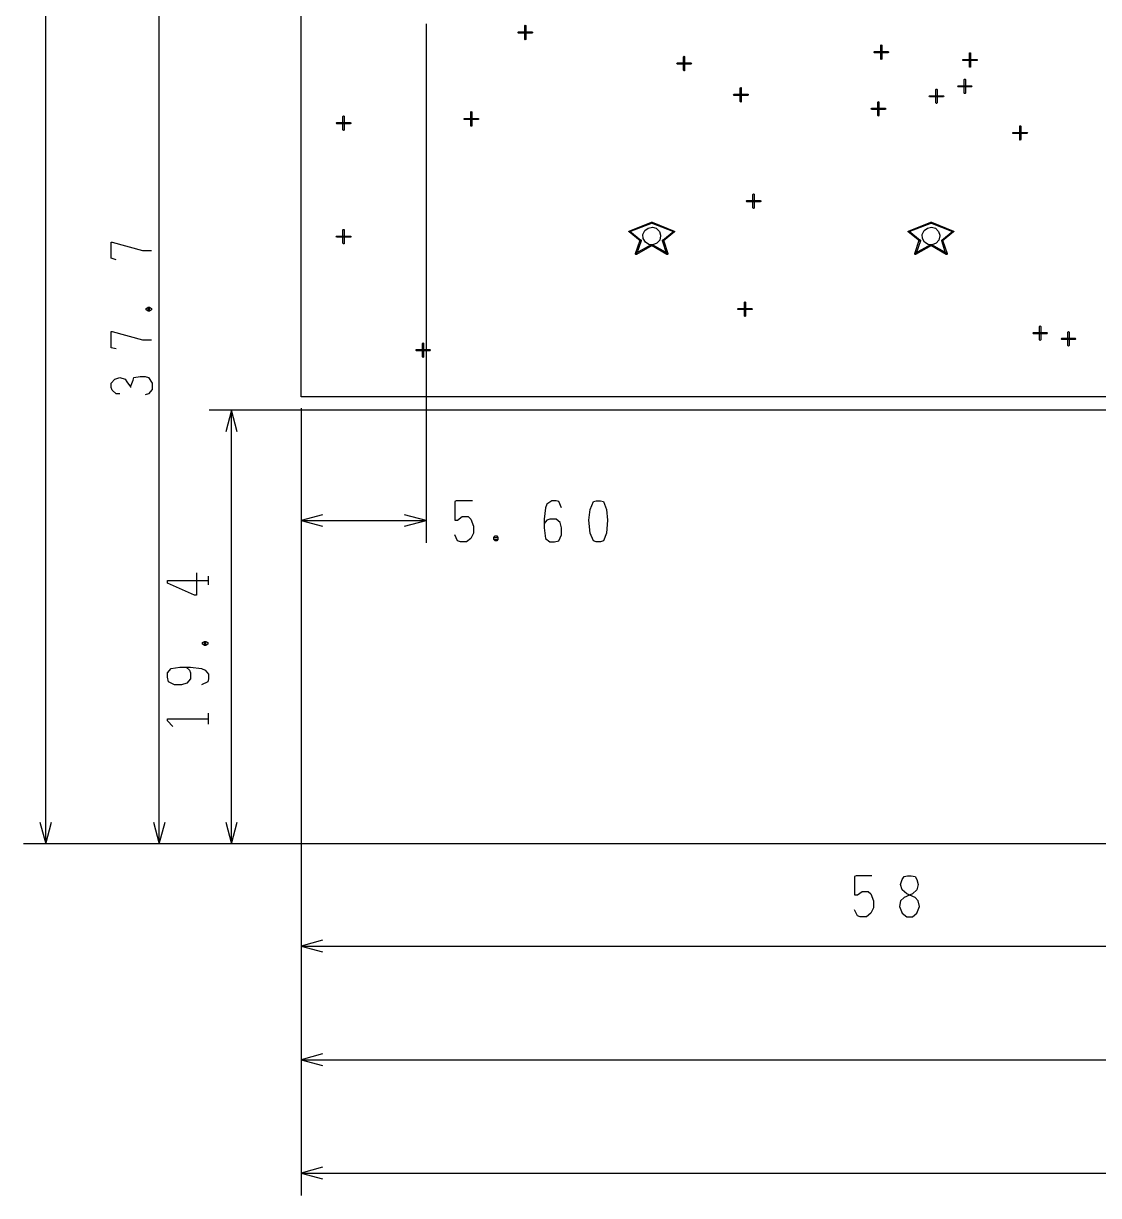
# Model space of a CAD drawing. Header units: millimetres. Extents: x 0 to 1189, y 35 to 806.
# Drawn here: x 448.5 to 536.8, y 367 to 463.2 of the extents above; entities that cross this region are included whole.
import ezdxf

# ---------------------------------------------------------------- set-up
doc = ezdxf.new("R2010")
doc.units = ezdxf.units.MM
doc.layers.add('Pen 1', color=7, linetype='Continuous')

msp = doc.modelspace()

# ---------------------------------------------------------------- linework, layer by layer
at = {"layer": 'Pen 1', "color": 7, "lineweight": 30}
for p, q in [((450.35, 395.9), (450.35, 555.775)), ((459.675, 395.9), (459.675, 465.025)), ((481.575, 463.175), (481.575, 420.6)), ((458.875, 439.6), (458.875, 439.925)), ((643.675, 431.475), (463.775, 431.475)), ((465.6, 395.9), (465.6, 431.475)), ((471.325, 431.65), (471.325, 385.675)), ((471.325, 431.65), (471.325, 376.35)), ((471.325, 431.65), (471.325, 367.025)), ((471.325, 431.65), (471.325, 420.6)), ((471.325, 422.425), (481.575, 422.425)), ((487.15, 420.875), (487.475, 420.875)), ((463.725, 417.15), (463.725, 417.85)), ((463.5, 412.175), (463.5, 412.5)), ((463.725, 405.7), (463.725, 406.6)), ((576.75, 395.9), (448.525, 395.9)), ((576.75, 395.9), (457.825, 395.9)), ((576.75, 395.9), (463.775, 395.9)), ((471.325, 387.5), (577.65, 387.5)), ((471.325, 378.175), (645.5, 378.175)), ((471.325, 368.875), (756.45, 368.875))]:
    msp.add_line(p, q, dxfattribs=at)
for points in [[(577.65, 395.9), (577.65, 432.575), (471.325, 432.575), (471.325, 617.75), (819.7, 617.75), (819.7, 432.575), (756.45, 432.575), (756.45, 395.9), (577.65, 395.9)], [(489.675, 463.025), (489.675, 463.05), (489.7, 463.075), (489.75, 463.05), (489.75, 463.025), (489.75, 461.925), (489.75, 461.9), (489.7, 461.875), (489.675, 461.9), (489.675, 461.925), (489.675, 463.025)], [(489.675, 463.025), (489.675, 463.05), (489.7, 463.075), (489.75, 463.05), (489.75, 463.025), (489.75, 461.925), (489.75, 461.9), (489.7, 461.875), (489.675, 461.9), (489.675, 461.925), (489.675, 463.025)], [(489.15, 462.425), (489.125, 462.45), (489.125, 462.475), (489.125, 462.5), (489.15, 462.525), (490.25, 462.525), (490.3, 462.5), (490.3, 462.475), (490.3, 462.45), (490.25, 462.425), (489.15, 462.425)], [(489.15, 462.425), (489.125, 462.45), (489.125, 462.475), (489.125, 462.5), (489.15, 462.525), (490.25, 462.525), (490.3, 462.5), (490.3, 462.475), (490.3, 462.45), (490.25, 462.425), (489.15, 462.425)], [(518.375, 460.8), (518.35, 460.825), (518.35, 460.85), (518.35, 460.875), (518.375, 460.9), (519.475, 460.9), (519.525, 460.875), (519.525, 460.85), (519.525, 460.825), (519.475, 460.8), (518.375, 460.8)], [(518.375, 460.8), (518.35, 460.825), (518.35, 460.85), (518.35, 460.875), (518.375, 460.9), (519.475, 460.9), (519.525, 460.875), (519.525, 460.85), (519.525, 460.825), (519.475, 460.8), (518.375, 460.8)], [(518.9, 461.4), (518.9, 461.425), (518.925, 461.45), (518.975, 461.425), (518.975, 461.4), (518.975, 460.3), (518.975, 460.275), (518.925, 460.25), (518.9, 460.275), (518.9, 460.3), (518.9, 461.4)], [(518.9, 461.4), (518.9, 461.425), (518.925, 461.45), (518.975, 461.425), (518.975, 461.4), (518.975, 460.3), (518.975, 460.275), (518.925, 460.25), (518.9, 460.275), (518.9, 460.3), (518.9, 461.4)], [(526.175, 460.75), (526.175, 460.8), (526.2, 460.8), (526.25, 460.8), (526.25, 460.75), (526.25, 459.65), (526.25, 459.625), (526.2, 459.625), (526.175, 459.625), (526.175, 459.65), (526.175, 460.75)], [(526.175, 460.75), (526.175, 460.8), (526.2, 460.8), (526.25, 460.8), (526.25, 460.75), (526.25, 459.65), (526.25, 459.625), (526.2, 459.625), (526.175, 459.625), (526.175, 459.65), (526.175, 460.75)], [(502.2, 459.875), (502.175, 459.875), (502.15, 459.925), (502.175, 459.95), (502.2, 459.975), (503.3, 459.975), (503.325, 459.95), (503.35, 459.925), (503.325, 459.875), (503.3, 459.875), (502.2, 459.875)], [(502.2, 459.875), (502.175, 459.875), (502.15, 459.925), (502.175, 459.95), (502.2, 459.975), (503.3, 459.975), (503.325, 459.95), (503.35, 459.925), (503.325, 459.875), (503.3, 459.875), (502.2, 459.875)], [(502.7, 460.475), (502.725, 460.5), (502.75, 460.525), (502.775, 460.5), (502.8, 460.475), (502.8, 459.375), (502.775, 459.325), (502.75, 459.325), (502.725, 459.325), (502.7, 459.375), (502.7, 460.475)], [(502.7, 460.475), (502.725, 460.5), (502.75, 460.525), (502.775, 460.5), (502.8, 460.475), (502.8, 459.375), (502.775, 459.325), (502.75, 459.325), (502.725, 459.325), (502.7, 459.375), (502.7, 460.475)], [(525.65, 460.175), (525.625, 460.175), (525.625, 460.2), (525.625, 460.25), (525.65, 460.25), (526.75, 460.25), (526.8, 460.25), (526.8, 460.2), (526.8, 460.175), (526.75, 460.175), (525.65, 460.175)], [(525.65, 460.175), (525.625, 460.175), (525.625, 460.2), (525.625, 460.25), (525.65, 460.25), (526.75, 460.25), (526.8, 460.25), (526.8, 460.2), (526.8, 460.175), (526.75, 460.175), (525.65, 460.175)], [(507.35, 457.9), (507.375, 457.95), (507.4, 457.95), (507.45, 457.95), (507.45, 457.9), (507.45, 456.8), (507.45, 456.775), (507.4, 456.75), (507.375, 456.775), (507.35, 456.8), (507.35, 457.9)], [(507.35, 457.9), (507.375, 457.95), (507.4, 457.95), (507.45, 457.95), (507.45, 457.9), (507.45, 456.8), (507.45, 456.775), (507.4, 456.75), (507.375, 456.775), (507.35, 456.8), (507.35, 457.9)], [(525.25, 458), (525.225, 458.025), (525.2, 458.05), (525.225, 458.075), (525.25, 458.1), (526.35, 458.1), (526.375, 458.075), (526.4, 458.05), (526.375, 458.025), (526.35, 458), (525.25, 458)], [(525.25, 458), (525.225, 458.025), (525.2, 458.05), (525.225, 458.075), (525.25, 458.1), (526.35, 458.1), (526.375, 458.075), (526.4, 458.05), (526.375, 458.025), (526.35, 458), (525.25, 458)], [(525.75, 458.6), (525.775, 458.65), (525.8, 458.65), (525.825, 458.65), (525.85, 458.6), (525.85, 457.5), (525.825, 457.475), (525.8, 457.45), (525.775, 457.475), (525.75, 457.5), (525.75, 458.6)], [(525.75, 458.6), (525.775, 458.65), (525.8, 458.65), (525.825, 458.65), (525.85, 458.6), (525.85, 457.5), (525.825, 457.475), (525.8, 457.45), (525.775, 457.475), (525.75, 457.5), (525.75, 458.6)], [(506.85, 457.3), (506.825, 457.325), (506.8, 457.35), (506.825, 457.4), (506.85, 457.4), (507.95, 457.4), (508, 457.4), (508, 457.35), (508, 457.325), (507.95, 457.3), (506.85, 457.3)], [(506.85, 457.3), (506.825, 457.325), (506.8, 457.35), (506.825, 457.4), (506.85, 457.4), (507.95, 457.4), (508, 457.4), (508, 457.35), (508, 457.325), (507.95, 457.3), (506.85, 457.3)], [(522.925, 457.2), (522.9, 457.2), (522.875, 457.25), (522.9, 457.275), (522.925, 457.275), (524.025, 457.275), (524.05, 457.275), (524.075, 457.25), (524.05, 457.2), (524.025, 457.2), (522.925, 457.2)], [(522.925, 457.2), (522.9, 457.2), (522.875, 457.25), (522.9, 457.275), (522.925, 457.275), (524.025, 457.275), (524.05, 457.275), (524.075, 457.25), (524.05, 457.2), (524.025, 457.2), (522.925, 457.2)], [(523.425, 457.8), (523.45, 457.825), (523.475, 457.825), (523.5, 457.825), (523.525, 457.8), (523.525, 456.7), (523.5, 456.65), (523.475, 456.65), (523.45, 456.65), (523.425, 456.7), (523.425, 457.8)], [(523.425, 457.8), (523.45, 457.825), (523.475, 457.825), (523.5, 457.825), (523.525, 457.8), (523.525, 456.7), (523.5, 456.65), (523.475, 456.65), (523.45, 456.65), (523.425, 456.7), (523.425, 457.8)], [(485.25, 455.925), (485.25, 455.95), (485.275, 455.975), (485.325, 455.95), (485.325, 455.925), (485.325, 454.825), (485.325, 454.775), (485.275, 454.775), (485.25, 454.775), (485.25, 454.825), (485.25, 455.925)], [(485.25, 455.925), (485.25, 455.95), (485.275, 455.975), (485.325, 455.95), (485.325, 455.925), (485.325, 454.825), (485.325, 454.775), (485.275, 454.775), (485.25, 454.775), (485.25, 454.825), (485.25, 455.925)], [(518.15, 456.15), (518.125, 456.15), (518.1, 456.2), (518.125, 456.225), (518.15, 456.25), (519.25, 456.25), (519.275, 456.225), (519.3, 456.2), (519.275, 456.15), (519.25, 456.15), (518.15, 456.15)], [(518.15, 456.15), (518.125, 456.15), (518.1, 456.2), (518.125, 456.225), (518.15, 456.25), (519.25, 456.25), (519.275, 456.225), (519.3, 456.2), (519.275, 456.15), (519.25, 456.15), (518.15, 456.15)], [(518.65, 456.75), (518.675, 456.775), (518.7, 456.8), (518.725, 456.775), (518.75, 456.75), (518.75, 455.65), (518.725, 455.6), (518.7, 455.6), (518.675, 455.6), (518.65, 455.65), (518.65, 456.75)], [(518.65, 456.75), (518.675, 456.775), (518.7, 456.8), (518.725, 456.775), (518.75, 456.75), (518.75, 455.65), (518.725, 455.6), (518.7, 455.6), (518.675, 455.6), (518.65, 455.65), (518.65, 456.75)], [(474.25, 454.975), (474.225, 455), (474.2, 455.025), (474.225, 455.05), (474.25, 455.075), (475.35, 455.075), (475.4, 455.05), (475.4, 455.025), (475.4, 455), (475.35, 454.975), (474.25, 454.975)], [(474.25, 454.975), (474.225, 455), (474.2, 455.025), (474.225, 455.05), (474.25, 455.075), (475.35, 455.075), (475.4, 455.05), (475.4, 455.025), (475.4, 455), (475.35, 454.975), (474.25, 454.975)], [(474.75, 455.575), (474.775, 455.6), (474.8, 455.625), (474.85, 455.6), (474.85, 455.575), (474.85, 454.475), (474.85, 454.45), (474.8, 454.425), (474.775, 454.45), (474.75, 454.475), (474.75, 455.575)], [(474.75, 455.575), (474.775, 455.6), (474.8, 455.625), (474.85, 455.6), (474.85, 455.575), (474.85, 454.475), (474.85, 454.45), (474.8, 454.425), (474.775, 454.45), (474.75, 454.475), (474.75, 455.575)], [(484.725, 455.325), (484.7, 455.325), (484.7, 455.375), (484.7, 455.4), (484.725, 455.425), (485.825, 455.425), (485.875, 455.4), (485.875, 455.375), (485.875, 455.325), (485.825, 455.325), (484.725, 455.325)], [(484.725, 455.325), (484.7, 455.325), (484.7, 455.375), (484.7, 455.4), (484.725, 455.425), (485.825, 455.425), (485.875, 455.4), (485.875, 455.375), (485.875, 455.325), (485.825, 455.325), (484.725, 455.325)], [(529.8, 454.175), (529.75, 454.175), (529.75, 454.225), (529.75, 454.25), (529.8, 454.25), (530.9, 454.25), (530.925, 454.25), (530.95, 454.225), (530.925, 454.175), (530.9, 454.175), (529.8, 454.175)], [(529.8, 454.175), (529.75, 454.175), (529.75, 454.225), (529.75, 454.25), (529.8, 454.25), (530.9, 454.25), (530.925, 454.25), (530.95, 454.225), (530.925, 454.175), (530.9, 454.175), (529.8, 454.175)], [(530.3, 454.775), (530.325, 454.8), (530.35, 454.8), (530.375, 454.8), (530.4, 454.775), (530.4, 453.675), (530.375, 453.625), (530.35, 453.625), (530.325, 453.625), (530.3, 453.675), (530.3, 454.775)], [(530.3, 454.775), (530.325, 454.8), (530.35, 454.8), (530.375, 454.8), (530.4, 454.775), (530.4, 453.675), (530.375, 453.625), (530.35, 453.625), (530.325, 453.625), (530.3, 453.675), (530.3, 454.775)], [(508.4, 449.175), (508.425, 449.2), (508.45, 449.225), (508.5, 449.2), (508.5, 449.175), (508.5, 448.075), (508.5, 448.05), (508.45, 448.025), (508.425, 448.05), (508.4, 448.075), (508.4, 449.175)], [(508.4, 449.175), (508.425, 449.2), (508.45, 449.225), (508.5, 449.2), (508.5, 449.175), (508.5, 448.075), (508.5, 448.05), (508.45, 448.025), (508.425, 448.05), (508.4, 448.075), (508.4, 449.175)], [(507.9, 448.575), (507.875, 448.6), (507.85, 448.625), (507.875, 448.65), (507.9, 448.675), (509, 448.675), (509.05, 448.65), (509.05, 448.625), (509.05, 448.6), (509, 448.575), (507.9, 448.575)], [(507.9, 448.575), (507.875, 448.6), (507.85, 448.625), (507.875, 448.65), (507.9, 448.675), (509, 448.675), (509.05, 448.65), (509.05, 448.625), (509.05, 448.6), (509, 448.575), (507.9, 448.575)], [(500.075, 446.9), (500.125, 446.9), (500.15, 446.875), (500.15, 446.85), (500.125, 446.825), (498.275, 446.1), (498.25, 446.1), (498.225, 446.125), (498.225, 446.15), (498.25, 446.175), (500.075, 446.9)], [(500.075, 446.9), (500.125, 446.9), (500.15, 446.875), (500.15, 446.85), (500.125, 446.825), (498.275, 446.1), (498.25, 446.1), (498.225, 446.125), (498.225, 446.15), (498.25, 446.175), (500.075, 446.9)], [(500.825, 445.775), (500.75, 445.425), (500.525, 445.175), (500.2, 445.05), (499.85, 445.075), (499.575, 445.275), (499.4, 445.575), (499.375, 445.9), (499.525, 446.225), (499.8, 446.425), (500.15, 446.5), (500.475, 446.4), (500.725, 446.15), (500.825, 445.825), (500.825, 445.775)], [(500.825, 445.775), (500.75, 445.425), (500.525, 445.175), (500.2, 445.05), (499.85, 445.075), (499.575, 445.275), (499.4, 445.575), (499.375, 445.9), (499.525, 446.225), (499.8, 446.425), (500.15, 446.5), (500.475, 446.4), (500.725, 446.15), (500.825, 445.825), (500.825, 445.775)], [(501.95, 446.175), (501.975, 446.15), (501.975, 446.125), (501.95, 446.1), (501.925, 446.1), (500.075, 446.825), (500.05, 446.85), (500.05, 446.875), (500.075, 446.9), (500.125, 446.9), (501.95, 446.175)], [(501.95, 446.175), (501.975, 446.15), (501.975, 446.125), (501.95, 446.1), (501.925, 446.1), (500.075, 446.825), (500.05, 446.85), (500.05, 446.875), (500.075, 446.9), (500.125, 446.9), (501.95, 446.175)], [(523, 446.9), (523.05, 446.9), (523.075, 446.875), (523.075, 446.85), (523.05, 446.825), (523.025, 446.825), (523.05, 446.825), (521.2, 446.1), (521.175, 446.1), (521.15, 446.125), (521.15, 446.15), (521.175, 446.175), (523, 446.9)], [(523, 446.9), (523.05, 446.9), (523.075, 446.875), (523.075, 446.85), (523.05, 446.825), (523.025, 446.825), (523.05, 446.825), (521.2, 446.1), (521.175, 446.1), (521.15, 446.125), (521.15, 446.15), (521.175, 446.175), (523, 446.9)], [(523.75, 445.775), (523.675, 445.425), (523.45, 445.175), (523.125, 445.05), (522.775, 445.075), (522.5, 445.275), (522.325, 445.575), (522.3, 445.9), (522.45, 446.225), (522.725, 446.425), (523.05, 446.5), (523.4, 446.4), (523.65, 446.15), (523.75, 445.825), (523.75, 445.775)], [(523.75, 445.775), (523.675, 445.425), (523.45, 445.175), (523.125, 445.05), (522.775, 445.075), (522.5, 445.275), (522.325, 445.575), (522.3, 445.9), (522.45, 446.225), (522.725, 446.425), (523.05, 446.5), (523.4, 446.4), (523.65, 446.15), (523.75, 445.825), (523.75, 445.775)], [(524.875, 446.175), (524.9, 446.15), (524.9, 446.125), (524.875, 446.1), (524.85, 446.1), (524.825, 446.1), (523, 446.825), (522.975, 446.85), (522.975, 446.875), (523, 446.9), (523.025, 446.9), (523.05, 446.9), (524.875, 446.175)], [(524.875, 446.175), (524.9, 446.15), (524.9, 446.125), (524.875, 446.1), (524.85, 446.1), (524.825, 446.1), (523, 446.825), (522.975, 446.85), (522.975, 446.875), (523, 446.9), (523.025, 446.9), (523.05, 446.9), (524.875, 446.175)], [(474.25, 445.675), (474.225, 445.675), (474.2, 445.725), (474.225, 445.75), (474.25, 445.75), (475.35, 445.75), (475.4, 445.75), (475.4, 445.725), (475.4, 445.675), (475.35, 445.675), (474.25, 445.675)], [(474.25, 445.675), (474.225, 445.675), (474.2, 445.725), (474.225, 445.75), (474.25, 445.75), (475.35, 445.75), (475.4, 445.75), (475.4, 445.725), (475.4, 445.675), (475.35, 445.675), (474.25, 445.675)], [(474.75, 446.275), (474.775, 446.3), (474.8, 446.3), (474.85, 446.3), (474.85, 446.275), (474.85, 445.175), (474.85, 445.125), (474.8, 445.125), (474.775, 445.125), (474.75, 445.175), (474.75, 446.275)], [(474.75, 446.275), (474.775, 446.3), (474.8, 446.3), (474.85, 446.3), (474.85, 446.275), (474.85, 445.175), (474.85, 445.125), (474.8, 445.125), (474.775, 445.125), (474.75, 445.175), (474.75, 446.275)], [(498.25, 446.1), (498.225, 446.125), (498.225, 446.175), (498.25, 446.175), (498.3, 446.175), (499.2, 445.425), (499.225, 445.4), (499.225, 445.375), (499.2, 445.35), (499.15, 445.375), (498.25, 446.1)], [(498.25, 446.1), (498.225, 446.125), (498.225, 446.175), (498.25, 446.175), (498.3, 446.175), (499.2, 445.425), (499.225, 445.4), (499.225, 445.375), (499.2, 445.35), (499.15, 445.375), (498.25, 446.1)], [(499.15, 445.425), (499.175, 445.45), (499.2, 445.45), (499.225, 445.425), (499.225, 445.375), (498.85, 444.275), (498.85, 444.25), (498.8, 444.25), (498.775, 444.275), (498.775, 444.325), (499.15, 445.425)], [(499.15, 445.425), (499.175, 445.45), (499.2, 445.45), (499.225, 445.425), (499.225, 445.375), (498.85, 444.275), (498.85, 444.25), (498.8, 444.25), (498.775, 444.275), (498.775, 444.325), (499.15, 445.425)], [(501.05, 445.375), (501, 445.35), (500.975, 445.375), (500.975, 445.4), (501, 445.425), (501.9, 446.175), (501.95, 446.175), (501.975, 446.175), (501.975, 446.125), (501.975, 446.1), (501.05, 445.375)], [(501.05, 445.375), (501, 445.35), (500.975, 445.375), (500.975, 445.4), (501, 445.425), (501.9, 446.175), (501.95, 446.175), (501.975, 446.175), (501.975, 446.125), (501.975, 446.1), (501.05, 445.375)], [(501.425, 444.325), (501.425, 444.275), (501.4, 444.25), (501.375, 444.25), (501.35, 444.275), (500.975, 445.375), (500.975, 445.425), (501, 445.45), (501.05, 445.45), (501.05, 445.425), (501.425, 444.325)], [(501.425, 444.325), (501.425, 444.275), (501.4, 444.25), (501.375, 444.25), (501.35, 444.275), (500.975, 445.375), (500.975, 445.425), (501, 445.45), (501.05, 445.45), (501.05, 445.425), (501.425, 444.325)], [(521.15, 446.1), (521.15, 446.125), (521.15, 446.175), (521.175, 446.175), (521.225, 446.175), (522.125, 445.425), (522.15, 445.4), (522.15, 445.375), (522.1, 445.35), (522.075, 445.375), (521.15, 446.1)], [(521.15, 446.1), (521.15, 446.125), (521.15, 446.175), (521.175, 446.175), (521.225, 446.175), (522.125, 445.425), (522.15, 445.4), (522.15, 445.375), (522.1, 445.35), (522.075, 445.375), (521.15, 446.1)], [(522.05, 445.425), (522.075, 445.45), (522.125, 445.45), (522.15, 445.425), (522.15, 445.375), (521.775, 444.275), (521.75, 444.25), (521.725, 444.25), (521.7, 444.275), (521.7, 444.325), (522.05, 445.425)], [(522.05, 445.425), (522.075, 445.45), (522.125, 445.45), (522.15, 445.425), (522.15, 445.375), (521.775, 444.275), (521.75, 444.25), (521.725, 444.25), (521.7, 444.275), (521.7, 444.325), (522.05, 445.425)], [(523.975, 445.375), (523.925, 445.35), (523.9, 445.375), (523.9, 445.4), (523.9, 445.425), (524.825, 446.175), (524.85, 446.175), (524.9, 446.175), (524.9, 446.125), (524.875, 446.1), (523.975, 445.375)], [(523.975, 445.375), (523.925, 445.35), (523.9, 445.375), (523.9, 445.4), (523.9, 445.425), (524.825, 446.175), (524.85, 446.175), (524.9, 446.175), (524.9, 446.125), (524.875, 446.1), (523.975, 445.375)], [(524.35, 444.325), (524.35, 444.275), (524.325, 444.25), (524.275, 444.25), (524.25, 444.275), (523.9, 445.375), (523.9, 445.425), (523.925, 445.45), (523.95, 445.45), (523.975, 445.425), (524.35, 444.325)], [(524.35, 444.325), (524.35, 444.275), (524.325, 444.25), (524.275, 444.25), (524.25, 444.275), (523.9, 445.375), (523.9, 445.425), (523.925, 445.45), (523.95, 445.45), (523.975, 445.425), (524.35, 444.325)], [(456.15, 443.825), (455.725, 443.95), (455.725, 445.275), (455.8, 445.275), (458.3, 444.575), (459.025, 444.575)], [(498.85, 444.25), (498.8, 444.25), (498.775, 444.275), (498.775, 444.325), (498.8, 444.35), (500.075, 445.075), (500.125, 445.075), (500.15, 445.05), (500.15, 445.025), (500.125, 445), (498.85, 444.25)], [(498.85, 444.25), (498.8, 444.25), (498.775, 444.275), (498.775, 444.325), (498.8, 444.35), (500.075, 445.075), (500.125, 445.075), (500.15, 445.05), (500.15, 445.025), (500.125, 445), (498.85, 444.25)], [(500.075, 445), (500.05, 445.025), (500.05, 445.05), (500.1, 445.075), (500.125, 445.075), (501.4, 444.35), (501.425, 444.325), (501.425, 444.275), (501.4, 444.25), (501.35, 444.25), (500.075, 445)], [(500.075, 445), (500.05, 445.025), (500.05, 445.05), (500.1, 445.075), (500.125, 445.075), (501.4, 444.35), (501.425, 444.325), (501.425, 444.275), (501.4, 444.25), (501.35, 444.25), (500.075, 445)], [(521.75, 444.25), (521.725, 444.25), (521.7, 444.275), (521.7, 444.325), (521.725, 444.35), (523, 445.075), (523.025, 445.075), (523.05, 445.05), (523.075, 445.025), (523.05, 445), (521.75, 444.25)], [(521.75, 444.25), (521.725, 444.25), (521.7, 444.275), (521.7, 444.325), (521.725, 444.35), (523, 445.075), (523.025, 445.075), (523.05, 445.05), (523.075, 445.025), (523.05, 445), (521.75, 444.25)], [(523, 445), (522.975, 445.025), (522.975, 445.05), (523, 445.075), (523.05, 445.075), (524.325, 444.35), (524.35, 444.325), (524.35, 444.275), (524.325, 444.25), (524.275, 444.25), (523, 445)], [(523, 445), (522.975, 445.025), (522.975, 445.05), (523, 445.075), (523.05, 445.075), (524.325, 444.35), (524.35, 444.325), (524.35, 444.275), (524.325, 444.25), (524.275, 444.25), (523, 445)], [(458.75, 439.6), (458.6, 439.7), (458.6, 439.825), (458.75, 439.925), (458.875, 439.925), (459.025, 439.825), (459.025, 439.7), (458.875, 439.6), (458.75, 439.6), (458.75, 439.925)], [(507.2, 439.725), (507.175, 439.75), (507.15, 439.775), (507.175, 439.8), (507.2, 439.825), (508.3, 439.825), (508.35, 439.8), (508.35, 439.775), (508.35, 439.75), (508.3, 439.725), (507.2, 439.725)], [(507.2, 439.725), (507.175, 439.75), (507.15, 439.775), (507.175, 439.8), (507.2, 439.825), (508.3, 439.825), (508.35, 439.8), (508.35, 439.775), (508.35, 439.75), (508.3, 439.725), (507.2, 439.725)], [(507.7, 440.325), (507.725, 440.35), (507.75, 440.375), (507.8, 440.35), (507.8, 440.325), (507.8, 439.225), (507.8, 439.2), (507.75, 439.175), (507.725, 439.2), (507.7, 439.225), (507.7, 440.325)], [(507.7, 440.325), (507.725, 440.35), (507.75, 440.375), (507.8, 440.35), (507.8, 440.325), (507.8, 439.225), (507.8, 439.2), (507.75, 439.175), (507.725, 439.2), (507.7, 439.225), (507.7, 440.325)], [(456.15, 436.5), (455.725, 436.6), (455.725, 437.925), (455.8, 437.925), (458.3, 437.25), (459.025, 437.25)], [(531.425, 437.75), (531.4, 437.775), (531.375, 437.8), (531.4, 437.825), (531.425, 437.85), (532.525, 437.85), (532.55, 437.825), (532.575, 437.8), (532.55, 437.775), (532.525, 437.75), (531.425, 437.75)], [(531.425, 437.75), (531.4, 437.775), (531.375, 437.8), (531.4, 437.825), (531.425, 437.85), (532.525, 437.85), (532.55, 437.825), (532.575, 437.8), (532.55, 437.775), (532.525, 437.75), (531.425, 437.75)], [(531.925, 438.35), (531.95, 438.375), (531.975, 438.4), (532, 438.375), (532.025, 438.35), (532.025, 437.25), (532, 437.225), (531.975, 437.2), (531.95, 437.225), (531.925, 437.25), (531.925, 438.35)], [(531.925, 438.35), (531.95, 438.375), (531.975, 438.4), (532, 438.375), (532.025, 438.35), (532.025, 437.25), (532, 437.225), (531.975, 437.2), (531.95, 437.225), (531.925, 437.25), (531.925, 438.35)], [(534.25, 437.875), (534.275, 437.9), (534.3, 437.925), (534.325, 437.9), (534.35, 437.875), (534.35, 436.775), (534.325, 436.75), (534.3, 436.725), (534.275, 436.75), (534.25, 436.775), (534.25, 437.875)], [(534.25, 437.875), (534.275, 437.9), (534.3, 437.925), (534.325, 437.9), (534.35, 437.875), (534.35, 436.775), (534.325, 436.75), (534.3, 436.725), (534.275, 436.75), (534.25, 436.775), (534.25, 437.875)], [(481.275, 436.95), (481.3, 436.975), (481.325, 437), (481.35, 436.975), (481.375, 436.95), (481.375, 435.85), (481.35, 435.825), (481.325, 435.8), (481.3, 435.825), (481.275, 435.85), (481.275, 436.95)], [(481.275, 436.95), (481.3, 436.975), (481.325, 437), (481.35, 436.975), (481.375, 436.95), (481.375, 435.85), (481.35, 435.825), (481.325, 435.8), (481.3, 435.825), (481.275, 435.85), (481.275, 436.95)], [(533.75, 437.275), (533.725, 437.3), (533.7, 437.325), (533.725, 437.35), (533.75, 437.375), (534.85, 437.375), (534.875, 437.35), (534.9, 437.325), (534.875, 437.3), (534.85, 437.275), (533.75, 437.275)], [(533.75, 437.275), (533.725, 437.3), (533.7, 437.325), (533.725, 437.35), (533.75, 437.375), (534.85, 437.375), (534.875, 437.35), (534.9, 437.325), (534.875, 437.3), (534.85, 437.275), (533.75, 437.275)], [(480.775, 436.35), (480.75, 436.375), (480.725, 436.4), (480.75, 436.425), (480.775, 436.45), (481.875, 436.45), (481.9, 436.425), (481.925, 436.4), (481.9, 436.375), (481.875, 436.35), (480.775, 436.35)], [(480.775, 436.35), (480.75, 436.375), (480.725, 436.4), (480.75, 436.425), (480.775, 436.45), (481.875, 436.45), (481.9, 436.425), (481.925, 436.4), (481.9, 436.375), (481.875, 436.35), (480.775, 436.35)], [(456.45, 432.825), (456.15, 432.825), (455.8, 433.125), (455.725, 433.35), (455.725, 433.7), (456.025, 434.025), (456.45, 434.15), (456.875, 434.025), (457.025, 433.8), (457.3, 433.4), (457.3, 433.35)], [(457.3, 433.4), (457.525, 433.925), (457.6, 434.15), (458.1, 434.25), (458.525, 434.25), (458.8, 434.15), (459.1, 433.7), (459.1, 433.175), (458.8, 432.825), (458.525, 432.725)], [(466.075, 429.7), (465.6, 431.475), (465.125, 429.7)], [(485.375, 424.025), (484.05, 424.025), (483.925, 423.975), (483.925, 422.45), (484.15, 422.45), (484.55, 422.75), (485.025, 422.75), (485.25, 422.525), (485.475, 421.95), (485.475, 421.375), (485.25, 420.95), (484.9, 420.675), (484.4, 420.675), (484.15, 420.75), (483.925, 421.25)], [(492.7, 423.475), (492.475, 423.975), (492.25, 424.025), (491.9, 424.025), (491.5, 423.75), (491.375, 423.475), (491.275, 422.525), (491.275, 421.825), (491.375, 420.95), (491.725, 420.675), (492.125, 420.675), (492.475, 420.75), (492.7, 421.25), (492.7, 421.825), (492.575, 422.25), (492.25, 422.525), (491.725, 422.525), (491.5, 422.45), (491.275, 422.175)], [(495.9, 424.025), (496.125, 423.975), (496.375, 423.325), (496.475, 422.45), (496.375, 421.375), (496.125, 420.75), (495.9, 420.675), (495.55, 420.675), (495.325, 420.75), (495.05, 421.375), (494.925, 422.45), (495.05, 423.325), (495.325, 423.975), (495.55, 424.025), (495.9, 424.025)], [(473.075, 422.9), (471.325, 422.425), (473.075, 421.95)], [(479.8, 421.95), (481.575, 422.425), (479.8, 422.9)], [(487.15, 421.025), (487.25, 421.175), (487.375, 421.175), (487.475, 421.025), (487.475, 420.875), (487.375, 420.75), (487.25, 420.75), (487.15, 420.875), (487.15, 421.025), (487.475, 421.025)], [(462.725, 418.125), (462.725, 416.3), (462.575, 416.3), (460.35, 417.275), (460.35, 417.5), (463.725, 417.5)], [(463.375, 412.175), (463.225, 412.275), (463.225, 412.4), (463.375, 412.5), (463.5, 412.5), (463.65, 412.4), (463.65, 412.275), (463.5, 412.175), (463.375, 412.175), (463.375, 412.5)], [(461.875, 410.4), (462.15, 410.15), (462.225, 409.925), (462.225, 409.425), (461.925, 409.075), (461.5, 408.95), (460.925, 408.95), (460.425, 409.175), (460.35, 409.575), (460.35, 409.925), (460.65, 410.275), (461.35, 410.4), (462.225, 410.4), (463.15, 410.275), (463.45, 410.15), (463.725, 409.825), (463.725, 409.425), (463.65, 409.175), (463.15, 408.95)], [(460.8, 405.525), (460.35, 405.975), (460.35, 406.15), (463.725, 406.15)], [(449.875, 397.675), (450.35, 395.9), (450.825, 397.675)], [(459.2, 397.675), (459.675, 395.9), (460.15, 397.675)], [(465.125, 397.675), (465.6, 395.9), (466.075, 397.675)], [(518.175, 393.275), (516.875, 393.275), (516.75, 393.2), (516.75, 391.7), (516.975, 391.7), (517.375, 391.975), (517.85, 391.975), (518.075, 391.775), (518.3, 391.2), (518.3, 390.625), (518.075, 390.2), (517.725, 389.9), (517.2, 389.9), (516.975, 389.975), (516.75, 390.475)], [(521.1, 393.275), (521.4, 393.275), (521.725, 393.2), (521.85, 392.975), (521.975, 392.55), (521.85, 392.125), (521.5, 391.775), (520.825, 391.475), (520.525, 391.2), (520.425, 390.75), (520.65, 390.2), (521.05, 389.9), (521.5, 389.9), (521.85, 390.2), (522.075, 390.75), (521.975, 391.2), (521.725, 391.475), (521.05, 391.775), (520.65, 392.125), (520.525, 392.55), (520.65, 392.975), (520.825, 393.2), (521.1, 393.275)], [(473.075, 387.975), (471.325, 387.5), (473.075, 387.025)], [(473.075, 378.65), (471.325, 378.175), (473.075, 377.7)], [(473.075, 369.35), (471.325, 368.875), (473.075, 368.4)]]:
    msp.add_lwpolyline(points, dxfattribs=at)

doc.saveas('drawing.dxf')
